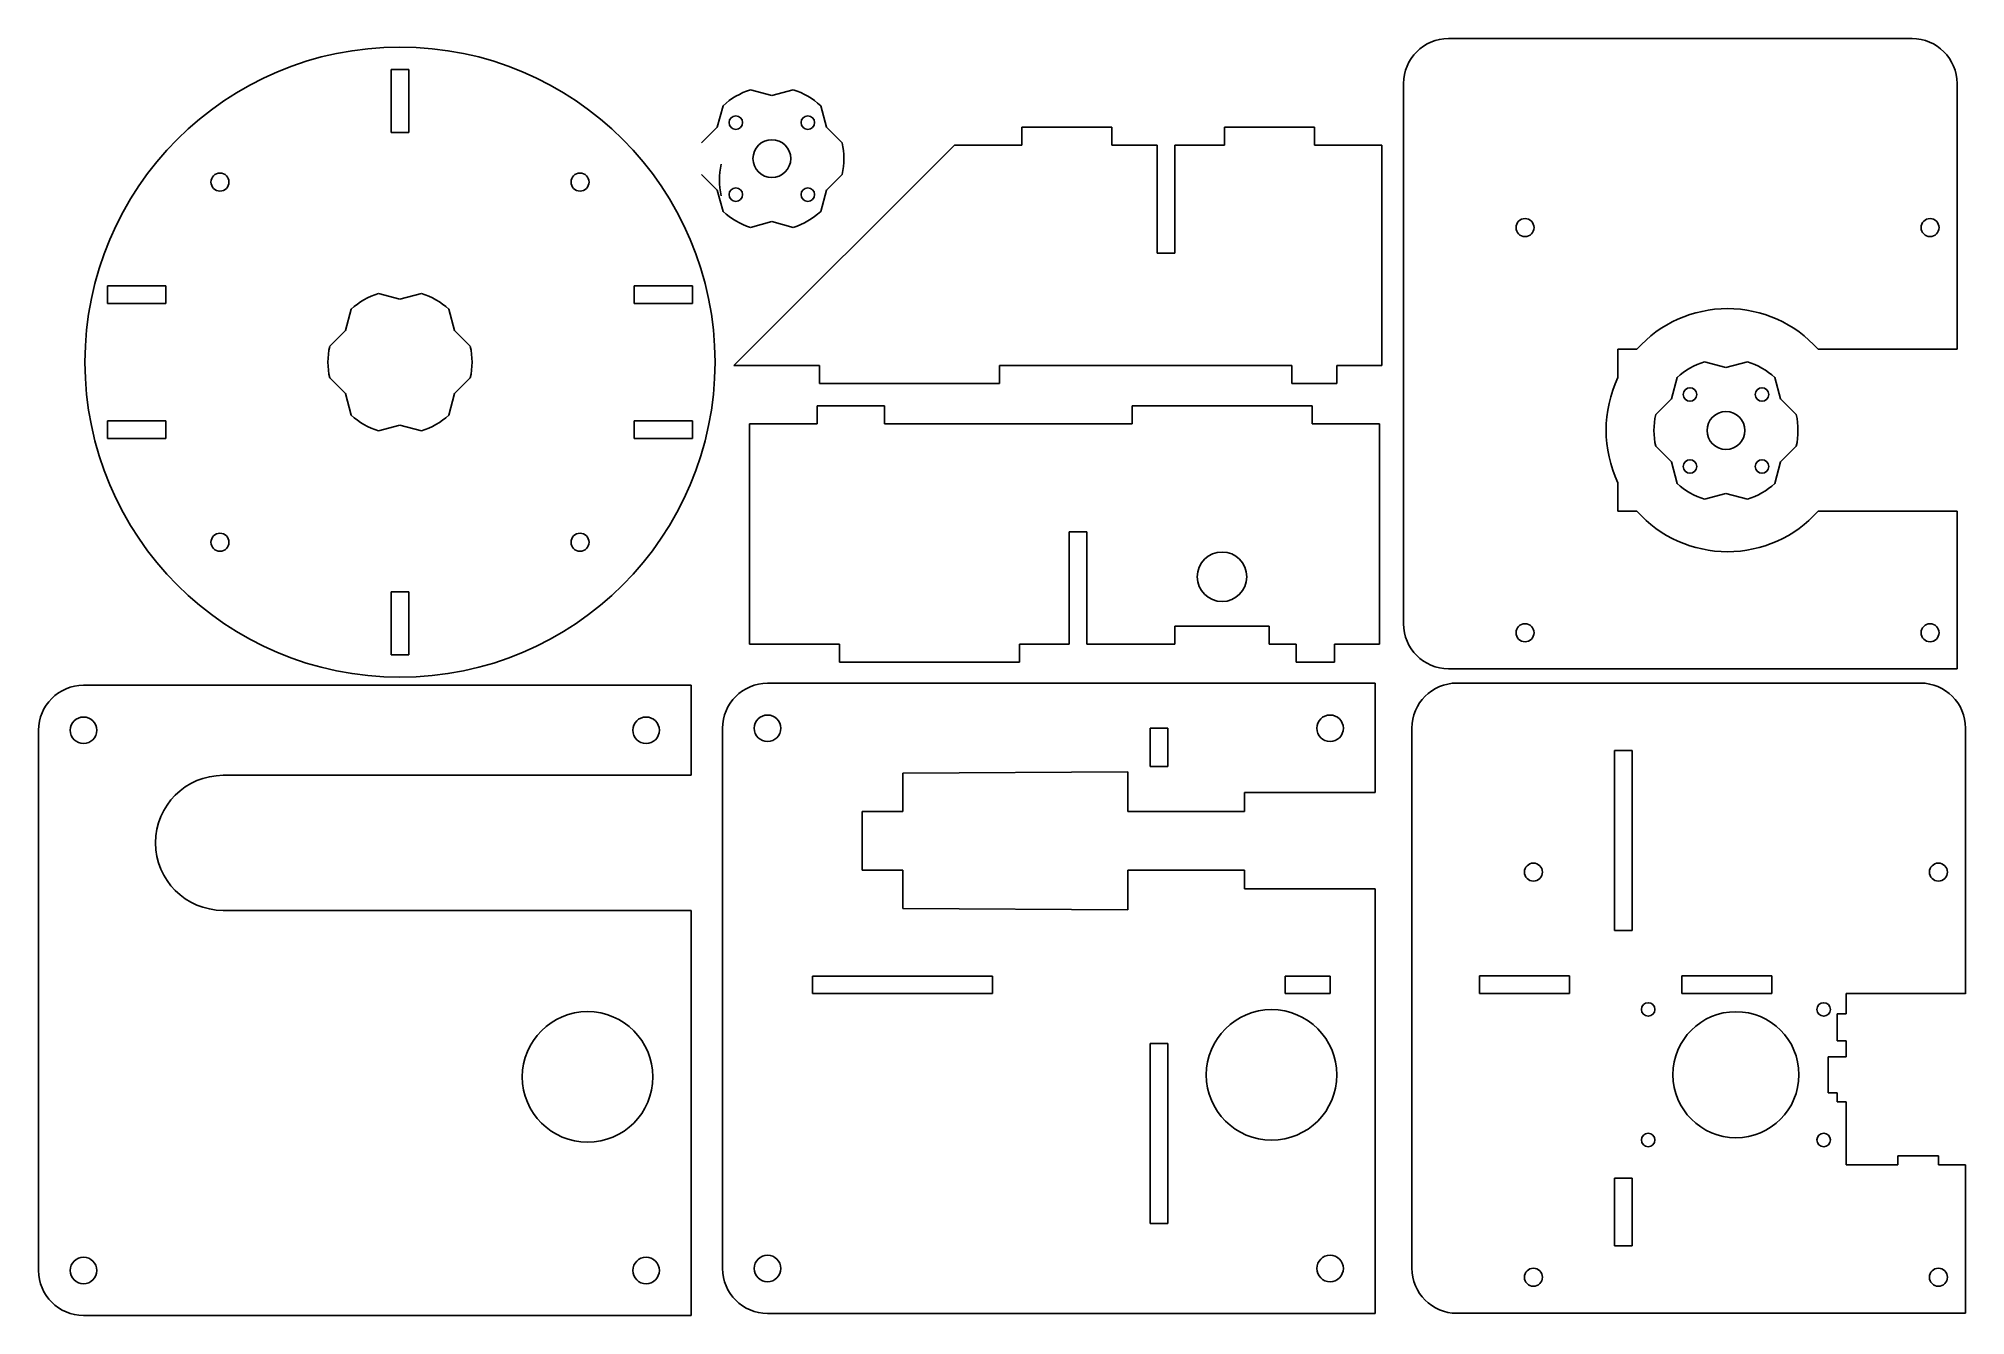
# Model space of a CAD drawing. Extents: x 8 to 437, y 8 to 292.
import ezdxf

# ---------------------------------------------------------------- set-up
doc = ezdxf.new("R2010")
doc.units = 0
doc.layers.add('外形線', color=7, linetype='CONTINUOUS')
doc.layers.add('実線', color=7, linetype='CONTINUOUS')

msp = doc.modelspace()

# ---------------------------------------------------------------- linework, layer by layer
at = {"layer": '外形線', "linetype": 'CONTINUOUS'}
for p, q in [((424.69, 291.79), (321.69, 291.79)), ((166.57, 280.39), (171.33, 279.12)), ((176.09, 280.39), (171.33, 279.12)), ((311.69, 281.79), (311.69, 161.79)), ((434.69, 222.79), (434.69, 281.79)), ((160.48, 276.88), (159.21, 272.12)), ((182.18, 276.88), (183.46, 272.12)), ((155.72, 268.63), (159.21, 272.12)), ((186.94, 268.63), (183.46, 272.12)), ((226.9, 272.14), (226.9, 268.14)), ((246.9, 272.14), (226.9, 272.14)), ((246.9, 272.14), (246.9, 268.14)), ((291.9, 272.14), (271.9, 272.14)), ((271.9, 272.14), (271.9, 268.14)), ((291.9, 272.14), (291.9, 268.14)), ((162.9, 219.14), (211.9, 268.14)), ((226.9, 268.14), (211.9, 268.14)), ((256.95, 268.14), (246.9, 268.14)), ((256.95, 244.14), (256.95, 268.14)), ((260.85, 244.14), (260.85, 268.14)), ((271.9, 268.14), (260.85, 268.14)), ((265.9, 268.14), (260.9, 268.14)), ((306.9, 268.14), (291.9, 268.14)), ((306.9, 219.14), (306.9, 268.14)), ((155.72, 261.6), (159.21, 258.12)), ((186.94, 261.6), (183.46, 258.12)), ((160.48, 253.36), (159.21, 258.12)), ((182.18, 253.36), (183.46, 258.12)), ((166.57, 249.84), (171.33, 251.12)), ((176.09, 249.84), (171.33, 251.12)), ((256.95, 244.14), (260.85, 244.14)), ((77.85, 231.66), (76.57, 226.9)), ((83.94, 235.18), (88.7, 233.9)), ((93.46, 235.18), (88.7, 233.9)), ((99.55, 231.66), (100.82, 226.9)), ((73.09, 223.42), (76.57, 226.9)), ((104.31, 223.42), (100.82, 226.9)), ((363.57, 222.79), (359.35, 222.79)), ((434.69, 222.79), (403.82, 222.79)), ((181.9, 219.14), (162.9, 219.14)), ((181.9, 215.14), (181.9, 219.14)), ((221.9, 215.14), (221.9, 219.14)), ((286.9, 219.14), (221.9, 219.14)), ((286.9, 215.14), (286.9, 219.14)), ((306.9, 219.14), (296.9, 219.14)), ((296.9, 215.14), (296.9, 219.14)), ((378.59, 220), (383.35, 218.72)), ((388.11, 220), (383.35, 218.72)), ((73.09, 216.39), (76.57, 212.9)), ((104.31, 216.39), (100.82, 212.9)), ((221.9, 215.14), (181.9, 215.14)), ((296.9, 215.14), (286.9, 215.14)), ((372.5, 216.48), (371.23, 211.72)), ((394.2, 216.48), (395.48, 211.72)), ((77.85, 208.14), (76.57, 212.9)), ((99.55, 208.14), (100.82, 212.9)), ((181.37, 210.22), (181.37, 206.22)), ((196.37, 210.22), (181.37, 210.22)), ((196.37, 210.22), (196.37, 206.22)), ((251.37, 210.22), (251.37, 206.22)), ((291.37, 210.22), (251.37, 210.22)), ((291.37, 210.22), (291.37, 206.22)), ((367.74, 208.24), (371.23, 211.72)), ((398.96, 208.24), (395.48, 211.72)), ((83.94, 204.63), (88.7, 205.9)), ((93.46, 204.63), (88.7, 205.9)), ((166.37, 206.22), (166.37, 157.22)), ((166.37, 206.22), (181.37, 206.22)), ((196.37, 206.22), (251.37, 206.22)), ((291.37, 206.22), (306.37, 206.22)), ((306.37, 157.22), (306.37, 206.22)), ((367.74, 201.21), (371.23, 197.72)), ((372.5, 192.96), (371.23, 197.72)), ((394.2, 192.96), (395.48, 197.72)), ((398.96, 201.21), (395.48, 197.72)), ((378.59, 189.45), (383.35, 190.72)), ((388.11, 189.45), (383.35, 190.72)), ((363.57, 186.79), (359.35, 186.79)), ((434.69, 186.79), (403.82, 186.79)), ((434.69, 151.79), (434.69, 186.79)), ((237.42, 182.22), (241.32, 182.22)), ((237.42, 182.22), (237.42, 157.22)), ((241.32, 182.22), (241.32, 157.22)), ((260.87, 161.22), (260.87, 157.22)), ((281.87, 161.22), (260.87, 161.22)), ((281.87, 161.22), (281.87, 157.22)), ((166.37, 157.22), (186.37, 157.22)), ((186.37, 153.22), (186.37, 157.22)), ((226.37, 153.22), (226.37, 157.22)), ((226.37, 157.22), (237.42, 157.22)), ((241.32, 157.22), (260.87, 157.22)), ((281.87, 157.22), (287.87, 157.22)), ((287.87, 153.22), (287.87, 157.22)), ((296.37, 153.22), (296.37, 157.22)), ((296.37, 157.22), (306.37, 157.22)), ((186.37, 153.22), (226.37, 153.22)), ((287.87, 153.22), (296.37, 153.22)), ((434.69, 151.79), (321.69, 151.79)), ((153.38, 148.11), (18.38, 148.11)), ((153.38, 128.11), (153.38, 148.11)), ((305.37, 148.56), (170.37, 148.56)), ((305.37, 124.26), (305.37, 148.56)), ((426.56, 148.6), (323.56, 148.6)), ((8.38, 138.11), (8.38, 18.11)), ((160.37, 138.56), (160.37, 18.56)), ((259.32, 138.56), (255.42, 138.56)), ((255.42, 130.06), (255.42, 138.56)), ((259.32, 130.06), (259.32, 138.56)), ((313.56, 138.6), (313.56, 18.6)), ((436.56, 138.6), (436.56, 79.6)), ((358.61, 133.6), (358.61, 93.6)), ((362.51, 133.6), (358.61, 133.6)), ((362.51, 133.6), (362.51, 93.6)), ((259.32, 130.06), (255.42, 130.06)), ((49.38, 128.11), (153.38, 128.11)), ((276.37, 124.26), (276.37, 120.06)), ((276.37, 124.26), (305.37, 124.26)), ((191.37, 120.06), (200.42, 120.06)), ((191.37, 120.06), (191.37, 107.06)), ((250.42, 120.06), (276.37, 120.06)), ((191.37, 107.06), (200.42, 107.06)), ((250.42, 107.06), (276.37, 107.06)), ((276.37, 107.06), (276.37, 102.86)), ((276.37, 102.86), (305.37, 102.86)), ((305.37, 75.06), (305.37, 102.86)), ((49.38, 98.11), (153.38, 98.11)), ((153.38, 74.61), (153.38, 98.11)), ((362.51, 93.6), (358.61, 93.6)), ((180.37, 83.51), (180.37, 79.61)), ((220.37, 83.51), (180.37, 83.51)), ((220.37, 83.51), (220.37, 79.61)), ((285.37, 83.51), (285.37, 79.61)), ((295.37, 83.51), (285.37, 83.51)), ((295.37, 83.51), (295.37, 79.61)), ((328.56, 83.55), (328.56, 79.65)), ((348.56, 83.55), (328.56, 83.55)), ((348.56, 83.55), (348.56, 79.65)), ((393.56, 83.55), (373.56, 83.55)), ((373.56, 83.55), (373.56, 79.65)), ((393.56, 83.55), (393.56, 79.65)), ((220.37, 79.61), (180.37, 79.61)), ((295.37, 79.61), (285.37, 79.61)), ((348.56, 79.65), (328.56, 79.65)), ((393.56, 79.65), (373.56, 79.65)), ((436.56, 79.65), (410.06, 79.65)), ((153.38, 8.11), (153.38, 74.61)), ((305.37, 8.56), (305.37, 75.06)), ((259.32, 68.56), (255.42, 68.56)), ((255.42, 28.56), (255.42, 68.56)), ((259.32, 28.56), (259.32, 68.56)), ((430.56, 43.6), (421.56, 43.6)), ((362.51, 38.6), (358.61, 38.6)), ((358.61, 38.6), (358.61, 23.6)), ((362.51, 38.6), (362.51, 23.6)), ((436.56, 41.6), (436.56, 8.6)), ((259.32, 28.56), (255.42, 28.56)), ((362.51, 23.6), (358.61, 23.6)), ((436.56, 8.6), (323.56, 8.6)), ((153.38, 8.11), (18.38, 8.11)), ((305.37, 8.56), (170.37, 8.56))]:
    msp.add_line(p, q, dxfattribs=at)
for centre, radius in [((88.7, 219.9), 70), ((163.33, 273.12), 1.5), ((179.33, 273.12), 1.5), ((171.33, 265.12), 4.2), ((163.33, 257.12), 1.5), ((179.33, 257.12), 1.5), ((338.69, 249.79), 2), ((428.69, 249.79), 2), ((375.35, 212.72), 1.5), ((391.35, 212.72), 1.5), ((383.35, 204.72), 4.2), ((375.35, 196.72), 1.5), ((391.35, 196.72), 1.5), ((338.69, 159.79), 2), ((428.69, 159.79), 2), ((170.37, 138.56), 2.95), ((295.37, 138.56), 2.95), ((18.38, 138.11), 2.95), ((143.38, 138.11), 2.95), ((340.56, 106.6), 2), ((430.56, 106.6), 2), ((366.06, 76.1), 1.5), ((405.06, 76.1), 1.5), ((366.06, 47.1), 1.5), ((405.06, 47.1), 1.5), ((170.37, 18.56), 2.95), ((295.37, 18.56), 2.95), ((18.38, 18.11), 2.95), ((143.38, 18.11), 2.95), ((340.56, 16.6), 2), ((430.56, 16.6), 2)]:
    msp.add_circle(centre, radius, dxfattribs=at)
for centre, radius, start, end in [((321.69, 281.79), 10, 90, 180), ((424.69, 281.79), 10, 0, 90), ((171.33, 265.12), 16, 107.3082, 132.6918), ((171.33, 265.12), 16, 47.3082, 72.6918), ((171.33, 265.12), 16, 347.3082, 12.6918), ((175.69, 260.37), 16, 167.3082, 192.6918), ((171.33, 265.12), 16, 227.3082, 252.6918), ((171.33, 265.12), 16, 287.3082, 312.6918), ((88.7, 219.9), 16, 107.3082, 132.6918), ((88.7, 219.9), 16, 47.3082, 72.6918), ((383.69, 204.79), 27, 41.8103, 138.1897), ((88.7, 219.9), 16, 167.3082, 192.6918), ((88.7, 219.9), 16, 347.3082, 12.6918), ((383.35, 204.72), 16, 107.3082, 132.6918), ((383.35, 204.72), 16, 47.3082, 72.6918), ((383.69, 204.79), 27, 154.3567, 205.6433), ((88.7, 219.9), 16, 227.3082, 252.6918), ((88.7, 219.9), 16, 287.3082, 312.6918), ((383.35, 204.72), 16, 167.3082, 192.6918), ((383.35, 204.72), 16, 347.3082, 12.6918), ((383.35, 204.72), 16, 227.3082, 252.6918), ((383.35, 204.72), 16, 287.3082, 312.6918), ((383.69, 204.79), 27, 221.8103, 318.1897), ((321.69, 161.79), 10, 180, 270), ((18.38, 138.11), 10, 90, 180), ((170.37, 138.56), 10, 90, 180), ((323.56, 138.6), 10, 90, 180), ((426.56, 138.6), 10, 0, 90), ((49.38, 113.11), 15, 90, 270), ((18.38, 18.11), 10, 180, 270), ((170.37, 18.56), 10, 180, 270), ((323.56, 18.6), 10, 180, 270)]:
    msp.add_arc(centre, radius, start, end, dxfattribs=at)
at = {"layer": '実線', "linetype": 'CONTINUOUS'}
for p, q in [((90.65, 284.9), (86.75, 284.9)), ((86.75, 270.9), (86.75, 284.9)), ((90.65, 270.9), (90.65, 284.9)), ((90.65, 270.9), (86.75, 270.9)), ((23.7, 236.85), (23.7, 232.95)), ((23.7, 236.85), (36.7, 236.85)), ((36.7, 236.85), (36.7, 232.95)), ((140.7, 236.85), (140.7, 232.95)), ((140.7, 236.85), (153.7, 236.85)), ((153.7, 236.85), (153.7, 232.95)), ((23.7, 232.95), (36.7, 232.95)), ((140.7, 232.95), (153.7, 232.95)), ((359.35, 216.48), (359.35, 222.79)), ((23.7, 206.85), (36.7, 206.85)), ((23.7, 206.85), (23.7, 202.95)), ((36.7, 206.85), (36.7, 202.95)), ((140.7, 206.85), (153.7, 206.85)), ((140.7, 206.85), (140.7, 202.95)), ((153.7, 206.85), (153.7, 202.95)), ((23.7, 202.95), (36.7, 202.95)), ((140.7, 202.95), (153.7, 202.95)), ((359.35, 186.79), (359.35, 193.11)), ((90.65, 168.9), (86.75, 168.9)), ((86.75, 168.9), (86.75, 154.9)), ((90.65, 168.9), (90.65, 154.9)), ((90.65, 154.9), (86.75, 154.9)), ((250.42, 128.86), (200.42, 128.56)), ((200.42, 128.56), (200.42, 120.06)), ((250.42, 128.86), (250.42, 120.06)), ((200.42, 107.06), (200.42, 98.56)), ((250.42, 107.06), (250.42, 98.26)), ((250.42, 98.26), (200.42, 98.56)), ((410.06, 79.65), (410.06, 75.1)), ((408.06, 75.1), (410.06, 75.1)), ((408.06, 75.1), (408.06, 69.1)), ((408.06, 69.1), (410.06, 69.1)), ((410.06, 69.1), (410.06, 65.6)), ((406.06, 65.6), (410.06, 65.6)), ((406.06, 57.6), (406.06, 65.6)), ((406.06, 57.6), (408.06, 57.6)), ((408.06, 57.6), (408.06, 55.6)), ((408.06, 55.6), (410.06, 55.6)), ((410.06, 55.6), (410.06, 41.6)), ((421.56, 41.6), (421.56, 43.6)), ((430.56, 41.6), (430.56, 43.6)), ((410.06, 41.6), (421.56, 41.6)), ((430.56, 41.6), (436.56, 41.6))]:
    msp.add_line(p, q, dxfattribs=at)
for centre, radius in [((48.7, 259.9), 2), ((128.7, 259.9), 2), ((48.7, 179.9), 2), ((128.7, 179.9), 2), ((271.37, 172.22), 5.5), ((130.38, 61.11), 14.5), ((282.37, 61.56), 14.5), ((385.56, 61.6), 14)]:
    msp.add_circle(centre, radius, dxfattribs=at)

doc.saveas('drawing.dxf')
